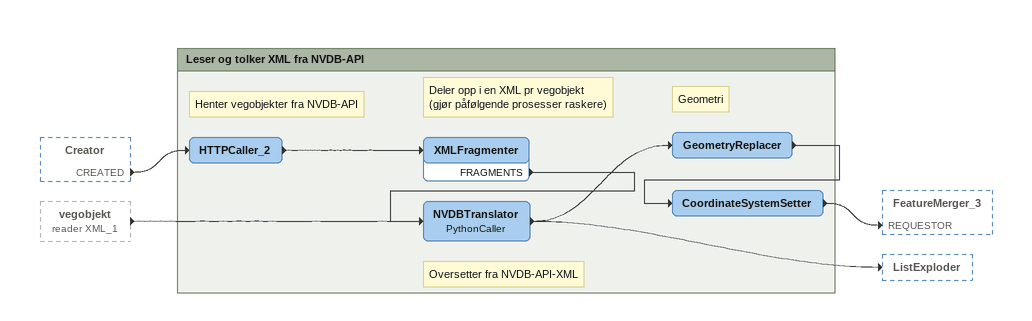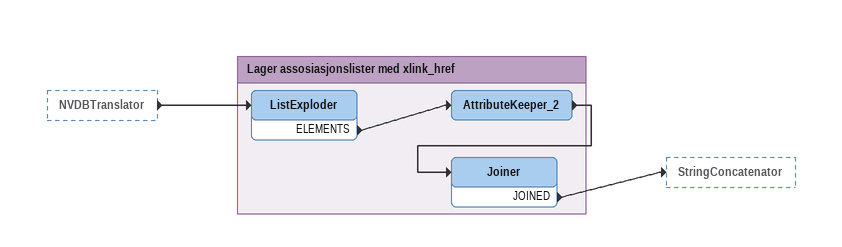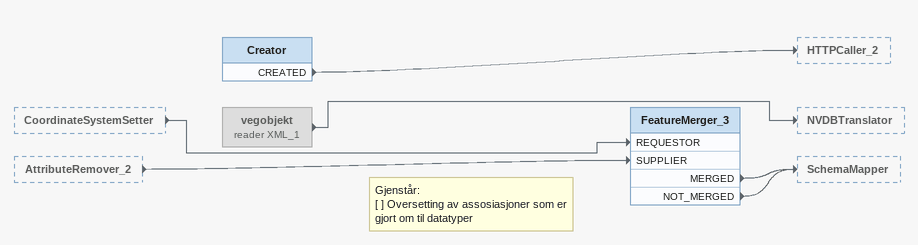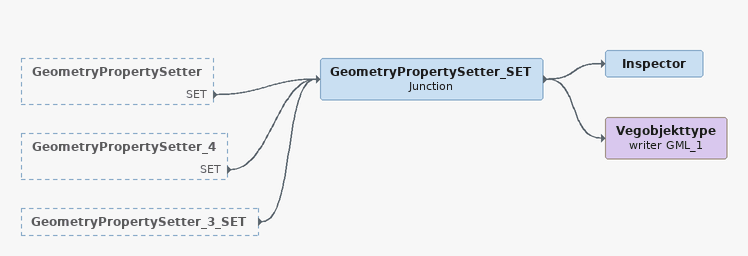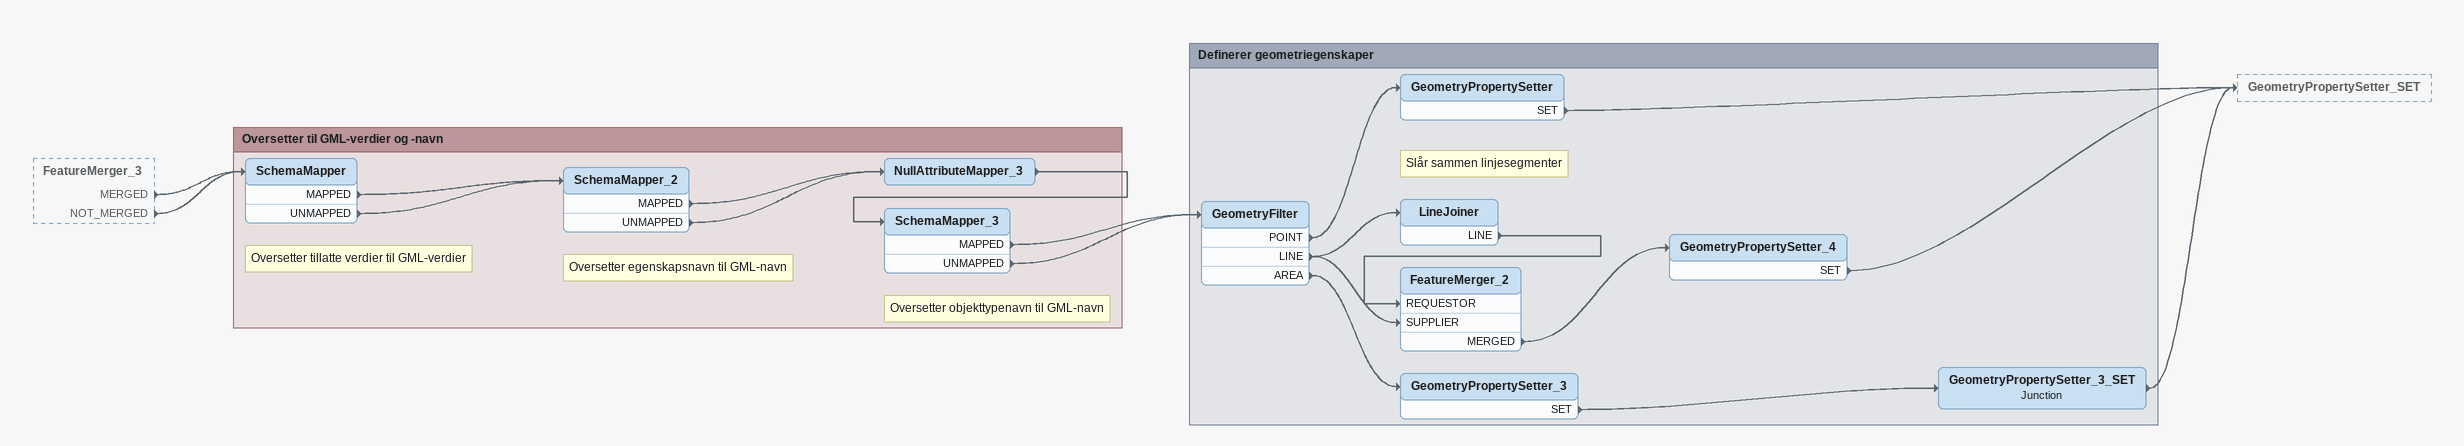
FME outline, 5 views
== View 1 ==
Creator [outside]
    CREATED -> HTTPCaller_2
vegobjekt (reader XML_1) [outside]
    -> NVDBTranslator

Bookmark: Leser og tolker XML fra NVDB-API
Note: Henter vegobjekter fra NVDB-API
HTTPCaller_2
    -> XMLFragmenter
Note: Deler opp i en XML pr vegobjekt / (gjør påfølgende prosesser raskere)
XMLFragmenter
    FRAGMENTS -> NVDBTranslator
Note: Oversetter fra NVDB-API-XML
NVDBTranslator: PythonCaller
    -> GeometryReplacer
    -> ListExploder
Note: Geometri
GeometryReplacer
    -> CoordinateSystemSetter
CoordinateSystemSetter
    -> FeatureMerger_3 [REQUESTOR]

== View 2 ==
NVDBTranslator [outside]
    -> ListExploder

Bookmark: Lager assosiasjonslister med xlink_href
ListExploder
    ELEMENTS -> AttributeKeeper_2
AttributeKeeper_2
    -> Joiner
Joiner
    JOINED -> StringConcatenator

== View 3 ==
CoordinateSystemSetter [outside]
    -> FeatureMerger_3 [REQUESTOR]
AttributeRemover_2 [outside]
    -> FeatureMerger_3 [SUPPLIER]
Creator
    CREATED -> HTTPCaller_2
Note: Gjenstår: / [ ] Oversetting av assosiasjoner som er gjort om til datatyper
vegobjekt (reader XML_1) [off]
    -> NVDBTranslator
FeatureMerger_3
    MERGED -> SchemaMapper
    NOT_MERGED -> SchemaMapper

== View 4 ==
GeometryPropertySetter [outside]
    SET -> GeometryPropertySetter_SET
GeometryPropertySetter_4 [outside]
    SET -> GeometryPropertySetter_SET
GeometryPropertySetter_3_SET [outside]
    -> GeometryPropertySetter_SET
GeometryPropertySetter_SET: Junction
    -> Vegobjekttype (writer GML_1)
    -> Inspector
Inspector
Vegobjekttype (writer GML_1)

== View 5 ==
FeatureMerger_3 [outside]
    MERGED -> SchemaMapper
    NOT_MERGED -> SchemaMapper

Bookmark: Oversetter til GML-verdier og -navn
Note: Oversetter tillatte verdier til GML-verdier
SchemaMapper
    MAPPED -> SchemaMapper_2
    UNMAPPED -> SchemaMapper_2
Note: Oversetter egenskapsnavn til GML-navn
SchemaMapper_2
    MAPPED -> NullAttributeMapper_3
    UNMAPPED -> NullAttributeMapper_3
NullAttributeMapper_3
    -> SchemaMapper_3
Note: Oversetter objekttypenavn til GML-navn
SchemaMapper_3
    MAPPED -> GeometryFilter
    UNMAPPED -> GeometryFilter

Bookmark: Definerer geometriegenskaper
GeometryFilter
    POINT -> GeometryPropertySetter
    LINE -> LineJoiner
    LINE -> FeatureMerger_2 [SUPPLIER]
    AREA -> GeometryPropertySetter_3
GeometryPropertySetter
    SET -> GeometryPropertySetter_SET
Note: Slår sammen linjesegmenter
LineJoiner
    LINE -> FeatureMerger_2 [REQUESTOR]
FeatureMerger_2
    MERGED -> GeometryPropertySetter_4
GeometryPropertySetter_4
    SET -> GeometryPropertySetter_SET
GeometryPropertySetter_3
    SET -> GeometryPropertySetter_3_SET
GeometryPropertySetter_3_SET: Junction
    -> GeometryPropertySetter_SET
